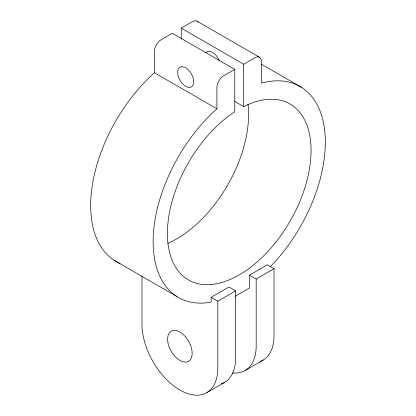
<?xml version="1.0" encoding="UTF-8"?>
<svg xmlns="http://www.w3.org/2000/svg" width="416" height="416" viewBox="0 0 416 416"><rect width="100%" height="100%" fill="white"/><g stroke="black" fill="none" stroke-linecap="round" stroke-linejoin="round"><path stroke-width="0.62" d="M181.23 39.073L181.23 28.153L192.384 21.71A9.464 5.465 -60 0 1 198.104 22.121M234.686 101.416L243.688 106.61A101.577 58.646 -60 0 1 300.674 199.436A101.577 58.646 -60 0 1 177.783 270.384A101.577 58.646 -60 0 1 234.77 111.764L234.77 69.363L223.616 75.8A9.464 5.465 -60 0 0 216.923 87.391L216.923 108.815A121.763 70.304 -60 0 0 153.182 238.139A121.763 70.304 -60 0 0 211.125 302.167L211.125 297.31L228.966 287.009L235.659 290.872L235.659 357.838A53.628 30.961 60 0 1 221.083 383.926M181.23 28.153L243.688 64.21L254.842 57.772A9.464 5.465 -60 0 1 261.534 61.636L261.534 83.06A121.763 70.304 -60 0 1 325.203 136.984A121.763 70.304 -60 0 1 270.332 266.713M235.071 296.364L249.491 288.038L249.491 275.158L267.332 264.857L274.024 268.72L274.024 335.686A53.628 30.961 60 0 1 259.969 361.603M211.125 297.31L217.812 301.174L235.659 290.872M249.491 275.158L256.183 279.022L274.024 268.72M207.173 392.413L225.014 382.112M245.539 370.261L263.385 359.96M196.955 21.154L259.735 57.398M261.243 64.121L301.756 87.511M234.77 69.363L172.312 33.301L161.158 39.738A9.464 5.465 -60 0 0 154.466 51.329L154.466 72.753A121.763 70.304 -60 0 0 92.914 181.766A121.763 70.304 -60 0 0 120.016 263.437M154.466 72.753L216.923 108.815M114.15 260.291L176.608 296.353M256.183 279.022L256.183 345.992A53.628 30.961 60 0 1 232.466 372.897M243.688 64.21L243.688 106.61M217.812 301.174L217.812 368.139A53.628 30.961 60 0 1 179.894 390.036A53.628 30.961 60 0 1 141.976 324.355L141.976 275.876M247.993 104.073A101.577 58.646 -60 0 1 167.757 243.391M205.65 52.79A11.357 6.557 60 0 1 219.274 60.653M181.542 66.752L181.256 66.799A11.357 6.557 60 0 0 179.65 79.706A11.357 6.557 60 0 0 191.74 86.684A11.357 6.557 60 0 0 190.133 71.921L186.904 68.458A11.144 7.556 70.7 0 0 184.876 67.267L181.542 66.752M167.892 342.264A17.352 10.015 60 0 0 188.105 361.514A17.352 10.015 60 0 0 183.685 334.963A17.352 10.015 60 0 0 167.892 342.264"/></g></svg>
